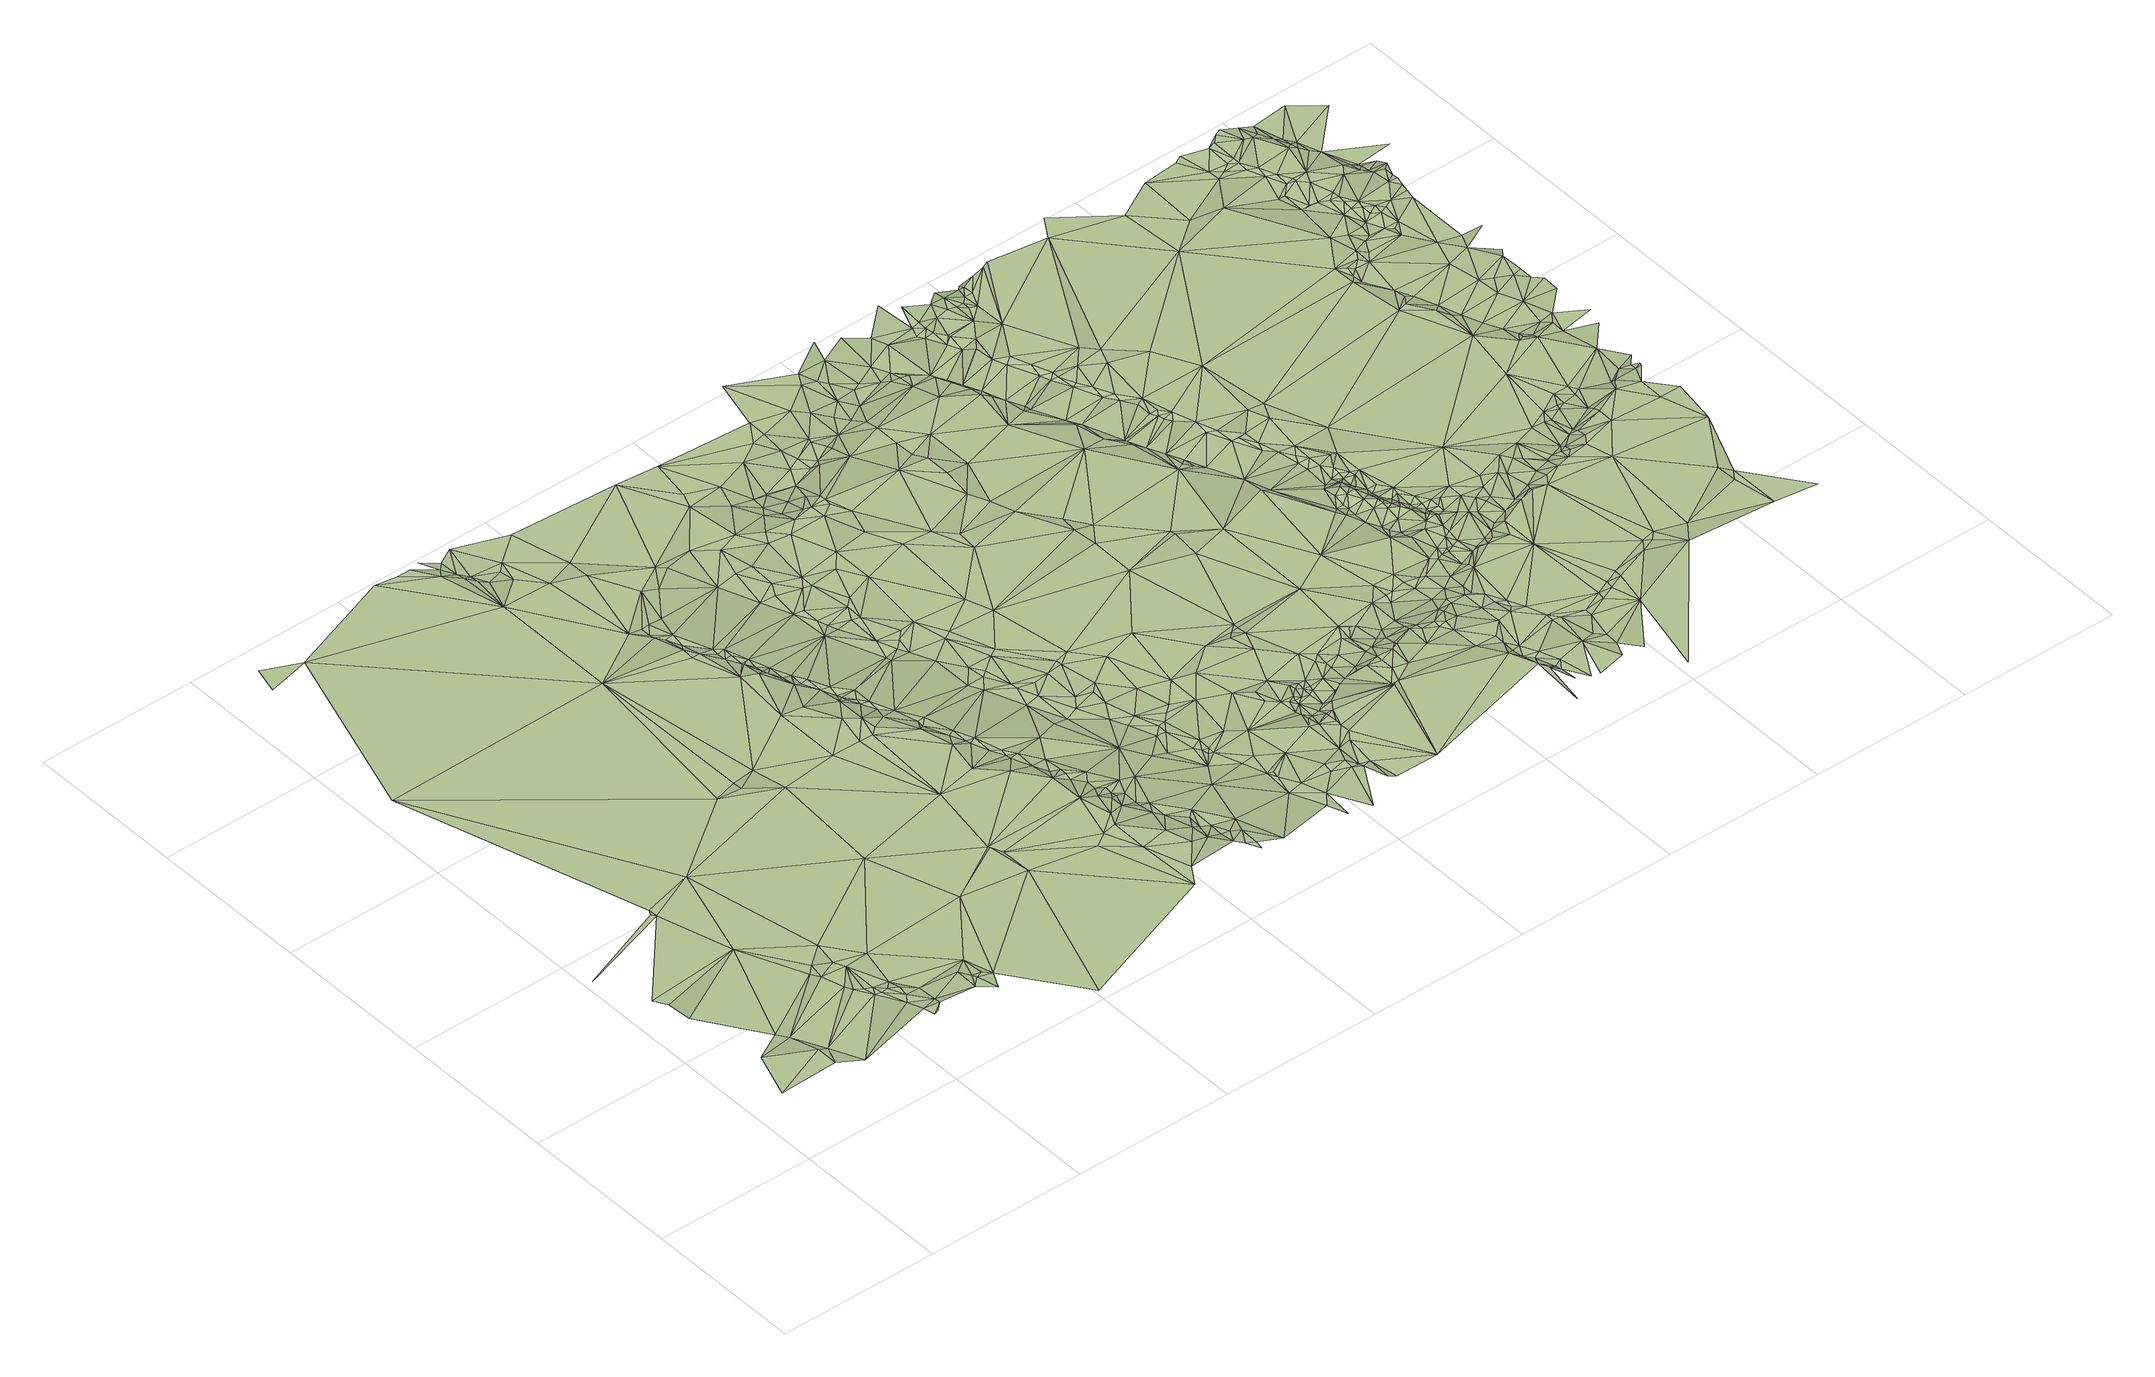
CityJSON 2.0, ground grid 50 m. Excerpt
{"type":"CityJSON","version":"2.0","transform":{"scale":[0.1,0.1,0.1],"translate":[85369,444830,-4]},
"CityObjects":{
"terrain1":{"type":"TINRelief","geometry":[{"type":"CompositeSurface","lod":"1","boundaries":[[[0,1,2]],[[0,2,3]],[[4,5,1]],[[0,4,1]],[[6,0,3]],[[6,4,0]],[[7,6,3]],[[8,9,10]],[[8,11,9]],[[8,10,5]],[[12,5,4]],[[6,13,4]],[[7,14,6]],[[15,16,17]],[[8,17,11]],[[8,5,12]],[[18,12,4]],[[18,4,13]],[[6,19,13]],[[6,14,19]],[[7,20,14]],[[7,21,20]],[[15,17,22]],[[8,12,23]],[[18,23,12]],[[24,19,14]],[[18,13,25]],[[25,13,19]],[[26,17,8]],[[27,24,14]],[[18,28,23]],[[26,22,17]],[[8,23,29]],[[20,30,14]],[[30,27,14]],[[25,19,24]],[[31,22,26]],[[32,27,30]],[[25,24,27]],[[33,30,20]],[[18,25,28]],[[33,32,30]],[[34,21,35]],[[36,20,21]],[[37,27,32]],[[34,35,38]],[[39,32,33]],[[36,33,20]],[[29,23,28]],[[37,25,27]],[[37,32,39]],[[26,8,29]],[[36,21,34]],[[39,33,40]],[[36,40,33]],[[37,39,40]],[[41,28,25]],[[41,25,37]],[[29,28,41]],[[36,34,42]],[[36,43,40]],[[44,37,40]],[[44,41,37]],[[36,42,43]],[[44,40,43]],[[31,26,45]],[[43,42,46]],[[42,47,48]],[[42,48,46]],[[48,49,46]],[[44,43,46]],[[48,47,50]],[[29,41,51]],[[26,29,51]],[[48,50,49]],[[44,46,49]],[[52,53,54]],[[44,49,50]],[[44,55,41]],[[44,50,55]],[[31,56,52]],[[51,41,55]],[[31,45,56]],[[26,57,45]],[[26,51,57]],[[58,59,50]],[[55,50,59]],[[45,60,61]],[[45,57,60]],[[51,55,62]],[[61,60,63]],[[56,45,61]],[[60,57,63]],[[55,59,64]],[[52,56,65]],[[52,65,66]],[[56,61,63]],[[55,64,62]],[[57,51,67]],[[58,68,59]],[[51,62,67]],[[69,63,57]],[[70,64,59]],[[70,62,64]],[[69,57,67]],[[70,59,71]],[[56,63,72]],[[73,63,69]],[[74,75,66]],[[65,74,66]],[[72,63,73]],[[76,62,70]],[[68,71,59]],[[74,77,75]],[[56,78,65]],[[69,67,79]],[[70,71,80]],[[81,67,62]],[[82,77,74]],[[65,83,74]],[[56,72,84]],[[56,85,78]],[[56,84,86]],[[73,69,87]],[[65,88,83]],[[89,82,74]],[[83,89,74]],[[56,86,85]],[[69,79,87]],[[65,90,88]],[[91,79,67]],[[92,93,82]],[[76,70,80]],[[83,94,89]],[[92,82,89]],[[83,88,94]],[[65,95,90]],[[68,96,71]],[[90,94,88]],[[97,73,87]],[[96,80,71]],[[78,98,65]],[[94,99,89]],[[92,89,99]],[[65,98,95]],[[100,94,90]],[[101,96,68]],[[91,67,102]],[[103,81,62]],[[104,72,73]],[[76,103,62]],[[97,105,73]],[[106,79,91]],[[81,107,67]],[[102,67,107]],[[106,87,79]],[[100,90,95]],[[104,73,105]],[[84,72,108]],[[109,99,94]],[[78,85,110]],[[100,109,94]],[[111,80,96]],[[84,108,86]],[[78,110,112]],[[106,91,113]],[[97,87,114]],[[115,85,86]],[[100,95,109]],[[108,72,116]],[[117,86,108]],[[117,115,86]],[[118,110,85]],[[98,109,95]],[[119,96,101]],[[104,120,72]],[[121,80,111]],[[118,85,115]],[[114,87,106]],[[122,113,91]],[[123,112,110]],[[116,72,124]],[[72,120,124]],[[118,115,117]],[[125,117,108]],[[118,123,110]],[[97,126,105]],[[127,106,113]],[[108,116,128]],[[129,111,96]],[[97,114,126]],[[76,80,121]],[[125,108,128]],[[104,105,130]],[[122,91,102]],[[78,131,98]],[[104,132,120]],[[125,118,117]],[[104,130,132]],[[78,112,133]],[[127,113,122]],[[134,116,124]],[[119,129,96]],[[135,130,105]],[[128,116,136]],[[137,120,132]],[[138,114,106]],[[139,124,120]],[[140,123,118]],[[134,136,116]],[[125,128,136]],[[141,132,130]],[[139,120,137]],[[134,124,139]],[[109,142,99]],[[143,106,127]],[[141,130,135]],[[144,102,107]],[[145,135,105]],[[146,107,81]],[[141,137,132]],[[126,147,105]],[[148,121,111]],[[145,105,147]],[[149,119,101]],[[123,133,112]],[[134,139,136]],[[150,109,98]],[[151,114,152]],[[143,138,106]],[[141,139,137]],[[138,152,114]],[[153,126,114]],[[153,114,151]],[[145,141,135]],[[78,133,131]],[[154,76,121]],[[155,144,107]],[[156,147,126]],[[145,147,156]],[[157,111,129]],[[158,122,102]],[[127,122,159]],[[160,155,107]],[[161,151,152]],[[160,107,146]],[[161,152,138]],[[162,126,153]],[[162,156,126]],[[157,148,111]],[[140,133,123]],[[163,143,127]],[[149,101,164]],[[154,121,165]],[[163,127,159]],[[158,166,122]],[[158,102,167]],[[165,121,148]],[[168,81,103]],[[150,98,131]],[[169,161,138]],[[167,102,144]],[[166,159,122]],[[169,138,143]],[[170,153,151]],[[170,151,161]],[[168,146,81]],[[171,103,76]],[[172,129,119]],[[170,162,153]],[[173,76,154]],[[163,169,143]],[[150,142,109]],[[170,161,169]],[[158,174,166]],[[158,167,174]],[[166,175,159]],[[149,172,119]],[[163,159,175]],[[176,144,155]],[[176,167,144]],[[171,76,177]],[[173,177,76]],[[178,168,103]],[[179,157,129]],[[166,174,175]],[[180,155,160]],[[181,165,148]],[[174,167,176]],[[179,129,172]],[[182,154,165]],[[180,176,155]],[[183,148,157]],[[184,146,168]],[[185,103,171]],[[184,160,146]],[[186,178,103]],[[125,187,118]],[[184,180,160]],[[186,103,185]],[[188,173,154]],[[140,189,133]],[[190,148,183]],[[188,154,182]],[[182,165,181]],[[181,148,191]],[[140,118,187]],[[190,191,148]],[[192,168,178]],[[125,136,193]],[[141,194,139]],[[192,184,168]],[[149,195,172]],[[145,194,141]],[[196,183,157]],[[196,157,179]],[[149,164,197]],[[192,178,186]],[[145,156,194]],[[198,136,139]],[[182,181,191]],[[199,185,171]],[[196,190,183]],[[199,171,177]],[[200,179,172]],[[194,156,162]],[[149,201,195]],[[149,197,201]],[[199,186,185]],[[200,172,195]],[[202,177,173]],[[150,131,203]],[[202,173,188]],[[199,192,186]],[[133,203,131]],[[204,176,180]],[[202,188,182]],[[205,169,163]],[[204,180,184]],[[164,206,197]],[[202,182,191]],[[196,179,207]],[[170,208,162]],[[205,170,169]],[[202,199,177]],[[200,207,179]],[[164,209,210]],[[197,206,201]],[[209,211,212]],[[204,184,192]],[[200,195,207]],[[164,210,206]],[[195,201,207]],[[140,187,189]],[[213,191,190]],[[133,189,203]],[[213,190,196]],[[209,212,210]],[[214,163,175]],[[215,175,174]],[[215,174,176]],[[213,202,191]],[[201,206,216]],[[201,216,207]],[[206,210,216]],[[217,210,212]],[[125,193,187]],[[198,139,194]],[[218,192,199]],[[194,162,208]],[[219,203,189]],[[193,136,198]],[[217,216,210]],[[220,196,207]],[[218,199,202]],[[221,176,204]],[[205,208,170]],[[218,204,192]],[[187,219,189]],[[213,196,220]],[[150,222,142]],[[218,202,213]],[[223,205,163]],[[220,207,216]],[[215,214,175]],[[223,163,214]],[[221,215,176]],[[150,203,222]],[[224,203,219]],[[218,225,204]],[[221,204,225]],[[226,216,217]],[[227,218,213]],[[187,224,219]],[[194,208,228]],[[229,198,194]],[[230,231,194]],[[231,229,194]],[[232,208,205]],[[230,194,228]],[[233,187,193]],[[234,193,198]],[[213,220,235]],[[229,236,198]],[[227,213,235]],[[218,237,225]],[[232,228,208]],[[226,220,216]],[[238,232,205]],[[221,225,237]],[[223,238,205]],[[239,193,234]],[[240,231,230]],[[241,214,215]],[[239,233,193]],[[240,230,228]],[[242,198,236]],[[242,234,198]],[[243,229,231]],[[233,244,187]],[[245,215,221]],[[187,244,224]],[[246,228,232]],[[247,223,214]],[[243,236,229]],[[246,232,238]],[[247,214,241]],[[248,221,237]],[[249,237,218]],[[227,250,218]],[[251,241,215]],[[252,226,217]],[[253,240,228]],[[243,231,240]],[[245,251,215]],[[254,203,224]],[[242,239,234]],[[248,245,221]],[[255,228,246]],[[227,235,256]],[[257,233,239]],[[253,228,255]],[[248,237,258]],[[259,247,241]],[[260,238,223]],[[227,256,250]],[[261,242,236]],[[259,241,251]],[[262,249,218]],[[261,236,243]],[[257,244,233]],[[243,240,253]],[[249,258,237]],[[262,218,250]],[[263,246,238]],[[264,235,220]],[[247,260,223]],[[245,265,251]],[[248,265,245]],[[266,257,239]],[[266,239,242]],[[267,220,226]],[[268,256,235]],[[269,247,259]],[[254,222,203]],[[263,255,246]],[[269,259,251]],[[270,243,253]],[[248,258,271]],[[263,238,260]],[[253,255,263]],[[244,272,224]],[[267,264,220]],[[266,242,261]],[[273,250,256]],[[261,243,270]],[[269,260,247]],[[268,273,256]],[[274,268,235]],[[275,258,249]],[[274,235,276]],[[251,265,277]],[[248,277,265]],[[278,276,235]],[[262,279,249]],[[248,271,277]],[[264,278,235]],[[269,251,277]],[[257,280,244]],[[281,262,250]],[[271,258,282]],[[275,249,279]],[[266,280,257]],[[252,283,226]],[[281,250,273]],[[281,279,262]],[[275,282,258]],[[284,267,226]],[[285,274,276]],[[254,224,272]],[[285,276,278]],[[286,268,274]],[[287,263,260]],[[252,288,283]],[[286,273,268]],[[269,289,260]],[[284,226,290]],[[270,253,291]],[[292,266,261]],[[292,261,270]],[[291,253,263]],[[285,286,274]],[[226,283,290]],[[287,260,289]],[[293,281,273]],[[280,272,244]],[[293,279,281]],[[284,294,267]],[[286,293,273]],[[295,278,264]],[[295,264,267]],[[271,282,296]],[[277,271,297]],[[269,277,298]],[[275,296,282]],[[269,298,289]],[[299,285,278]],[[300,279,293]],[[297,271,296]],[[299,286,285]],[[301,275,279]],[[294,302,267]],[[284,302,294]],[[292,270,291]],[[284,290,302]],[[303,279,300]],[[266,304,280]],[[295,267,302]],[[277,297,298]],[[305,290,283]],[[301,296,275]],[[295,306,278]],[[287,307,263]],[[308,266,292]],[[280,309,272]],[[310,222,254]],[[303,301,279]],[[311,287,289]],[[312,293,286]],[[299,278,306]],[[313,289,298]],[[314,254,272]],[[283,315,316]],[[308,304,266]],[[291,263,307]],[[312,300,293]],[[290,317,302]],[[305,317,290]],[[312,286,299]],[[313,298,297]],[[304,309,280]],[[295,302,306]],[[318,272,309]],[[308,292,291]],[[305,283,316]],[[319,222,310]],[[320,297,296]],[[312,303,300]],[[313,311,289]],[[320,296,301]],[[318,314,272]],[[311,307,287]],[[321,310,254]],[[320,313,297]],[[315,322,316]],[[323,301,303]],[[321,254,314]],[[305,324,317]],[[325,309,304]],[[305,316,324]],[[326,302,317]],[[323,303,312]],[[325,318,309]],[[327,299,306]],[[321,319,310]],[[320,301,323]],[[328,306,302]],[[326,317,324]],[[316,329,324]],[[327,312,299]],[[316,322,329]],[[318,330,314]],[[331,308,291]],[[308,332,304]],[[331,291,307]],[[333,321,314]],[[326,324,329]],[[322,334,335]],[[328,302,326]],[[333,314,330]],[[322,335,329]],[[336,318,325]],[[336,330,318]],[[332,325,304]],[[337,335,334]],[[323,312,338]],[[339,313,320]],[[340,327,306]],[[326,329,341]],[[329,335,341]],[[342,336,325]],[[308,343,332]],[[328,344,306]],[[327,338,312]],[[345,330,336]],[[346,333,330]],[[339,320,323]],[[331,343,308]],[[347,340,306]],[[348,319,321]],[[349,342,325]],[[347,306,350]],[[349,325,332]],[[306,344,350]],[[328,326,351]],[[352,307,311]],[[342,345,336]],[[345,346,330]],[[348,321,333]],[[346,353,333]],[[337,354,335]],[[326,341,355]],[[326,356,351]],[[328,351,357]],[[358,327,340]],[[326,355,356]],[[348,333,353]],[[341,335,354]],[[328,357,344]],[[359,342,349]],[[359,345,342]],[[349,332,360]],[[352,331,307]],[[361,332,343]],[[362,323,338]],[[358,340,347]],[[313,363,311]],[[364,357,351]],[[327,365,338]],[[366,353,346]],[[364,344,357]],[[358,365,327]],[[366,346,345]],[[351,356,367]],[[361,360,332]],[[339,323,362]],[[347,350,368]],[[351,367,369]],[[341,354,355]],[[364,351,370]],[[349,360,371]],[[359,349,372]],[[351,369,370]],[[349,371,372]],[[348,373,319]],[[374,350,344]],[[358,347,365]],[[366,345,359]],[[375,343,331]],[[374,344,364]],[[347,368,376]],[[368,350,374]],[[361,371,360]],[[356,377,367]],[[364,370,378]],[[375,361,343]],[[374,364,378]],[[379,368,374]],[[367,377,369]],[[376,368,379]],[[366,359,372]],[[369,377,370]],[[380,348,353]],[[339,363,313]],[[347,376,381]],[[370,377,378]],[[347,381,365]],[[380,353,366]],[[382,379,374]],[[382,376,379]],[[374,378,383]],[[375,331,352]],[[378,377,384]],[[385,376,382]],[[338,365,386]],[[387,382,374]],[[388,319,373]],[[385,381,376]],[[378,384,383]],[[387,374,383]],[[362,338,386]],[[389,385,382]],[[390,365,381]],[[387,389,382]],[[355,391,356]],[[392,366,372]],[[390,381,385]],[[390,385,389]],[[393,365,390]],[[394,387,383]],[[352,311,395]],[[375,352,396]],[[397,348,380]],[[355,354,391]],[[394,389,387]],[[398,372,371]],[[356,391,377]],[[397,373,348]],[[380,366,399]],[[400,383,384]],[[401,371,361]],[[393,390,389]],[[394,402,389]],[[339,362,403]],[[393,389,402]],[[394,383,400]],[[392,399,366]],[[375,401,361]],[[377,391,384]],[[393,404,365]],[[362,386,405]],[[394,406,402]],[[407,400,384]],[[380,399,408]],[[397,380,408]],[[393,402,406]],[[404,386,365]],[[362,405,409]],[[410,311,363]],[[398,392,372]],[[394,400,406]],[[397,411,373]],[[412,375,396]],[[388,373,411]],[[339,403,363]],[[413,408,399]],[[410,395,311]],[[413,399,392]],[[362,409,403]],[[414,396,352]],[[406,400,407]],[[407,384,415]],[[393,406,416]],[[405,386,417]],[[398,371,401]],[[393,416,404]],[[405,417,409]],[[418,397,408]],[[406,407,419]],[[391,354,420]],[[404,417,386]],[[384,391,415]],[[418,411,397]],[[398,413,392]],[[421,408,413]],[[422,409,417]],[[423,416,406]],[[424,406,419]],[[422,403,409]],[[412,401,375]],[[407,415,419]],[[423,406,424]],[[421,418,408]],[[404,416,425]],[[426,388,411]],[[398,427,413]],[[412,396,428]],[[423,425,416]],[[429,421,413]],[[429,413,427]],[[414,428,396]],[[414,352,395]],[[424,419,430]],[[431,419,415]],[[426,411,418]],[[432,430,419]],[[432,419,431]],[[423,424,433]],[[423,433,425]],[[391,420,415]],[[424,430,433]],[[426,434,388]],[[435,417,404]],[[432,431,430]],[[436,427,398]],[[436,418,421]],[[415,420,437]],[[436,421,429]],[[436,429,427]],[[431,415,437]],[[435,404,425]],[[398,401,438]],[[439,401,412]],[[425,433,440]],[[441,420,354]],[[430,431,442]],[[443,422,417]],[[443,403,422]],[[444,426,418]],[[433,430,445]],[[446,363,403]],[[431,437,447]],[[436,444,418]],[[431,447,442]],[[448,437,420]],[[439,449,401]],[[430,442,445]],[[414,395,450]],[[436,398,451]],[[401,449,452]],[[453,412,428]],[[435,425,440]],[[401,452,438]],[[433,445,440]],[[454,395,410]],[[398,438,451]],[[455,447,437]],[[453,439,412]],[[426,456,434]],[[455,442,447]],[[457,410,363]],[[450,395,454]],[[455,437,448]],[[458,445,442]],[[436,459,444]],[[443,417,435]],[[440,445,460]],[[458,442,455]],[[444,456,426]],[[458,460,445]],[[453,449,439]],[[435,440,460]],[[436,461,459]],[[446,403,443]],[[436,451,462]],[[436,462,461]],[[463,455,448]],[[457,454,410]],[[446,464,363]],[[465,458,455]],[[466,460,458]],[[435,460,467]],[[468,452,449]],[[469,448,420]],[[468,438,452]],[[459,470,444]],[[471,441,354]],[[472,434,456]],[[465,455,463]],[[473,467,460]],[[457,363,464]],[[474,458,465]],[[466,473,460]],[[474,466,458]],[[473,435,467]],[[468,451,438]],[[444,470,456]],[[453,468,449]],[[459,461,470]],[[475,463,448]],[[414,476,428]],[[462,477,461]],[[414,450,476]],[[478,465,463]],[[479,466,474]],[[479,473,466]],[[461,477,470]],[[478,474,465]],[[480,456,470]],[[481,435,473]],[[453,428,476]],[[478,463,475]],[[469,475,448]],[[480,472,456]],[[441,469,420]],[[476,450,454]],[[482,479,474]],[[481,443,435]],[[483,480,470]],[[482,474,478]],[[462,451,484]],[[479,481,473]],[[470,477,485]],[[483,470,485]],[[486,478,475]],[[468,487,451]],[[488,479,482]],[[489,464,446]],[[489,446,443]],[[453,490,468]],[[462,484,477]],[[491,482,478]],[[480,492,472]],[[488,481,479]],[[489,457,464]],[[491,478,486]],[[491,488,482]],[[486,475,493]],[[483,492,480]],[[494,483,485]],[[495,475,469]],[[496,454,457]],[[491,486,497]],[[495,493,475]],[[477,498,485]],[[494,492,483]],[[499,443,481]],[[486,493,497]],[[451,487,484]],[[488,500,481]],[[501,472,492]],[[502,503,471]],[[491,504,488]],[[494,485,498]],[[505,489,443]],[[477,506,498]],[[497,493,507]],[[453,476,490]],[[507,493,495]],[[491,497,504]],[[477,484,506]],[[508,469,441]],[[471,509,441]],[[505,443,499]],[[481,500,510]],[[511,495,469]],[[512,441,509]],[[513,503,514]],[[499,481,510]],[[515,509,471]],[[516,471,503]],[[508,441,512]],[[508,511,469]],[[517,497,507]],[[488,518,500]],[[494,519,492]],[[516,515,471]],[[516,503,513]],[[496,476,454]],[[468,520,487]],[[521,507,495]],[[522,512,509]],[[490,520,468]],[[496,457,489]],[[500,523,510]],[[494,498,519]],[[524,509,515]],[[488,504,518]],[[517,504,497]],[[522,508,512]],[[524,522,509]],[[499,510,523]],[[525,516,513]],[[525,515,516]],[[517,507,521]],[[526,525,513]],[[525,524,515]],[[527,495,511]],[[528,498,506]],[[484,529,506]],[[527,521,495]],[[530,523,500]],[[519,531,492]],[[528,519,498]],[[527,511,508]],[[527,508,522]],[[528,506,529]],[[532,499,523]],[[533,529,484]],[[517,534,504]],[[517,521,534]],[[530,500,518]],[[505,499,532]],[[535,484,487]],[[533,528,529]],[[530,536,523]],[[504,537,518]],[[532,523,536]],[[538,533,484]],[[504,534,537]],[[539,525,526]],[[539,524,525]],[[538,528,533]],[[540,489,505]],[[534,521,541]],[[541,521,527]],[[535,538,484]],[[542,535,487]],[[543,522,524]],[[544,527,522]],[[545,490,476]],[[487,520,546]],[[542,487,546]],[[490,547,520]],[[528,548,519]],[[519,549,531]],[[490,550,551]],[[530,518,552]],[[530,553,536]],[[518,537,552]],[[490,551,547]],[[532,536,553]],[[534,554,537]],[[490,555,550]],[[556,538,535]],[[534,541,554]],[[538,548,528]],[[556,535,542]],[[544,541,527]],[[545,557,490]],[[490,557,555]],[[558,544,522]],[[496,489,559]],[[560,539,561]],[[537,554,552]],[[545,476,562]],[[556,542,563]],[[542,546,563]],[[543,524,539]],[[519,548,549]],[[530,564,553]],[[520,565,546]],[[520,547,565]],[[530,552,564]],[[505,532,566]],[[567,562,476]],[[496,567,476]],[[546,565,563]],[[558,522,543]],[[547,551,565]],[[550,568,551]],[[550,569,568]],[[544,570,541]],[[540,559,489]],[[571,554,541]],[[555,569,550]],[[572,552,554]],[[573,532,553]],[[571,541,570]],[[572,554,574]],[[545,562,575]],[[571,574,554]],[[576,570,544]],[[577,564,552]],[[545,575,557]],[[578,540,505]],[[577,552,572]],[[556,579,538]],[[575,555,557]],[[580,562,567]],[[573,553,564]],[[581,575,562]],[[582,576,544]],[[581,562,580]],[[583,567,496]],[[584,539,560]],[[585,570,576]],[[586,496,587]],[[571,570,585]],[[556,563,579]],[[588,496,586]],[[558,582,544]],[[538,589,548]],[[588,583,496]],[[590,543,539]],[[582,585,576]],[[583,580,567]],[[573,566,532]],[[563,565,591]],[[578,505,592]],[[593,505,566]],[[587,496,594]],[[595,590,539]],[[596,595,539]],[[565,551,597]],[[584,596,539]],[[598,586,587]],[[593,592,505]],[[598,588,586]],[[599,551,568]],[[590,558,543]],[[577,600,564]],[[572,574,601]],[[496,559,594]],[[602,549,548]],[[571,601,574]],[[603,568,569]],[[573,564,600]],[[598,587,594]],[[571,585,601]],[[604,569,555]],[[577,572,601]],[[538,605,589]],[[538,579,605]],[[606,555,575]],[[540,607,559]],[[608,548,589]],[[609,558,590]],[[578,607,540]],[[610,590,595]],[[563,611,579]],[[610,595,596]],[[608,602,548]],[[581,612,575]],[[563,591,611]],[[577,613,600]],[[614,581,580]],[[565,597,591]],[[602,615,549]],[[614,580,583]],[[599,597,551]],[[577,601,616]],[[577,616,613]],[[573,617,566]],[[618,583,588]],[[573,600,619]],[[603,599,568]],[[620,582,558]],[[621,607,578]],[[604,603,569]],[[609,590,610]],[[622,588,598]],[[573,619,617]],[[600,613,623]],[[622,598,594]],[[621,578,592]],[[600,623,619]],[[624,566,625]],[[593,566,624]],[[608,589,626]],[[606,604,555]],[[589,605,627]],[[617,628,566]],[[625,566,629]],[[630,594,559]],[[608,626,602]],[[628,629,566]],[[631,592,593]],[[589,627,626]],[[605,579,632]],[[633,585,582]],[[606,575,612]],[[623,613,634]],[[635,596,584]],[[627,605,636]],[[621,592,637]],[[621,638,607]],[[620,558,609]],[[637,592,631]],[[623,639,619]],[[640,559,607]],[[605,632,636]],[[635,584,641]],[[626,642,602]],[[614,643,581]],[[581,643,644]],[[581,644,612]],[[623,634,639]],[[601,645,616]],[[646,614,583]],[[613,616,645]],[[618,646,583]],[[621,637,647]],[[648,591,597]],[[579,611,649]],[[579,649,632]],[[650,593,624]],[[617,619,651]],[[624,625,652]],[[650,631,593]],[[621,647,653]],[[611,591,649]],[[654,602,642]],[[625,629,652]],[[617,651,628]],[[633,601,585]],[[613,645,634]],[[655,597,599]],[[635,610,596]],[[656,626,627]],[[628,651,629]],[[657,607,638]],[[619,639,658]],[[656,627,636]],[[659,609,610]],[[660,618,588]],[[648,597,655]],[[639,634,661]],[[662,599,603]],[[621,653,638]],[[663,637,631]],[[660,588,622]],[[656,642,626]],[[604,664,603]],[[665,647,637]],[[662,655,599]],[[630,622,594]],[[662,603,664]],[[619,658,651]],[[665,653,647]],[[604,666,664]],[[661,634,645]],[[667,645,601]],[[639,661,658]],[[650,624,668]],[[663,631,650]],[[624,652,668]],[[669,607,657]],[[606,670,604]],[[670,666,604]],[[663,665,637]],[[630,559,671]],[[672,636,632]],[[673,638,653]],[[673,653,665]],[[629,674,652]],[[629,651,674]],[[606,612,675]],[[606,675,670]],[[671,559,676]],[[667,601,677]],[[669,640,607]],[[678,654,642]],[[672,632,649]],[[620,609,659]],[[640,676,559]],[[633,582,620]],[[661,679,658]],[[661,645,679]],[[648,680,591]],[[614,681,643]],[[656,678,642]],[[650,668,682]],[[683,662,664]],[[683,664,666]],[[672,656,636]],[[663,650,684]],[[680,649,591]],[[685,665,663]],[[686,673,665]],[[650,682,684]],[[687,651,658]],[[652,688,668]],[[612,689,675]],[[646,690,614]],[[691,638,673]],[[644,643,689]],[[612,644,689]],[[635,659,610]],[[670,683,666]],[[618,690,646]],[[679,645,692]],[[658,679,693]],[[643,681,689]],[[614,690,681]],[[667,692,645]],[[686,665,685]],[[694,657,638]],[[687,674,651]],[[682,668,695]],[[687,658,693]],[[663,684,696]],[[685,663,696]],[[652,674,697]],[[652,697,688]],[[691,673,686]],[[660,690,618]],[[694,638,691]],[[695,668,688]],[[690,689,681]],[[648,655,698]],[[682,699,684]],[[630,700,622]],[[633,677,601]],[[700,660,622]],[[662,698,655]],[[667,677,692]],[[682,695,699]],[[686,685,701]],[[694,702,657]],[[656,703,678]],[[684,704,696]],[[705,630,671]],[[679,692,706]],[[670,675,707]],[[684,699,704]],[[672,703,656]],[[688,697,708]],[[691,686,709]],[[687,710,674]],[[695,688,711]],[[712,700,630]],[[685,696,713]],[[669,657,714]],[[674,715,697]],[[702,714,657]],[[672,649,680]],[[705,671,716]],[[717,620,659]],[[712,630,705]],[[674,718,715]],[[692,677,706]],[[674,710,718]],[[686,701,709]],[[711,688,708]],[[694,691,719]],[[671,676,716]],[[685,713,701]],[[675,689,707]],[[696,704,720]],[[712,705,716]],[[694,719,702]],[[695,721,699]],[[683,698,662]],[[691,709,719]],[[722,676,640]],[[670,707,683]],[[697,723,708]],[[696,720,713]],[[687,724,710]],[[699,721,704]],[[695,711,721]],[[635,717,659]],[[679,725,693]],[[669,726,640]],[[697,715,723]],[[687,693,727]],[[677,728,706]],[[648,698,680]],[[718,710,724]],[[711,708,729]],[[702,719,730]],[[722,640,726]],[[731,703,672]],[[669,714,726]],[[718,732,715]],[[701,733,709]],[[734,678,703]],[[735,620,717]],[[702,736,714]],[[708,723,729]],[[737,716,676]],[[702,730,736]],[[701,713,733]],[[709,733,719]],[[718,724,732]],[[722,737,676]],[[704,738,720]],[[679,706,725]],[[715,739,723]],[[720,740,713]],[[687,727,724]],[[677,741,728]],[[704,721,738]],[[742,660,700]],[[743,721,711]],[[731,734,703]],[[633,620,735]],[[715,732,739]],[[744,731,672]],[[719,745,730]],[[743,711,729]],[[722,726,737]],[[706,728,746]],[[719,733,745]],[[730,745,736]],[[747,678,734]],[[748,729,723]],[[720,738,740]],[[742,700,712]],[[748,723,739]],[[672,680,749]],[[724,750,732]],[[726,714,751]],[[714,736,751]],[[633,741,677]],[[743,738,721]],[[752,733,713]],[[752,713,740]],[[744,672,749]],[[693,725,727]],[[731,753,734]],[[743,729,754]],[[755,712,716]],[[744,753,731]],[[748,754,729]],[[739,732,756]],[[635,757,717]],[[728,741,746]],[[752,745,733]],[[724,727,750]],[[737,726,751]],[[732,750,756]],[[743,754,738]],[[735,717,757]],[[748,739,758]],[[752,740,738]],[[706,746,725]],[[759,690,660]],[[759,689,690]],[[760,736,745]],[[739,756,758]],[[755,716,737]],[[707,761,683]],[[748,758,754]],[[744,749,753]],[[683,761,698]],[[753,762,734]],[[760,751,736]],[[633,735,763]],[[760,745,752]],[[764,756,750]],[[753,749,762]],[[760,737,751]],[[765,766,635]],[[747,734,767]],[[735,757,763]],[[764,758,756]],[[768,707,689]],[[746,741,769]],[[633,769,741]],[[762,767,734]],[[746,770,725]],[[742,712,755]],[[750,727,771]],[[746,772,770]],[[746,769,772]],[[738,754,773]],[[749,774,762]],[[773,754,758]],[[764,750,771]],[[727,725,771]],[[759,660,742]],[[773,758,764]],[[760,775,737]],[[776,762,774]],[[776,767,762]],[[635,777,757]],[[680,778,749]],[[725,770,779]],[[755,737,775]],[[768,761,707]],[[770,772,780]],[[772,769,780]],[[776,781,767]],[[759,768,689]],[[725,779,771]],[[773,764,771]],[[633,782,769]],[[783,742,755]],[[777,763,757]],[[784,752,738]],[[776,774,785]],[[749,778,774]],[[633,763,786]],[[787,779,770]],[[776,785,781]],[[787,770,780]],[[784,760,752]],[[783,755,775]],[[759,742,783]],[[771,779,788]],[[773,771,788]],[[769,782,780]],[[784,738,773]],[[787,789,779]],[[787,780,789]],[[774,778,785]],[[680,790,778]],[[779,789,788]],[[633,791,782]],[[680,698,792]],[[784,775,760]],[[780,793,789]],[[786,763,777]],[[635,766,777]],[[794,773,788]],[[780,782,793]],[[698,761,792]],[[633,786,795]],[[633,795,791]],[[784,773,794]],[[789,796,788]],[[789,793,796]],[[797,793,782]],[[794,788,796]],[[680,792,790]],[[798,786,777]],[[797,782,791]],[[799,793,797]],[[800,796,793]],[[799,800,793]],[[766,798,777]],[[801,786,798]],[[795,797,791]],[[794,796,802]],[[784,794,802]],[[795,786,801]],[[799,797,795]],[[768,803,761]],[[766,801,798]],[[802,796,800]],[[804,800,799]],[[805,799,795]],[[759,803,768]],[[805,804,799]],[[806,802,800]],[[804,806,800]],[[807,801,766]],[[784,802,808]],[[783,775,809]],[[810,805,795]],[[804,811,806]],[[810,804,805]],[[806,808,802]],[[759,783,812]],[[803,792,761]],[[813,795,801]],[[814,811,804]],[[806,811,808]],[[814,804,810]],[[784,808,815]],[[784,816,775]],[[814,817,811]],[[808,811,817]],[[813,801,807]],[[813,810,795]],[[814,810,818]],[[814,819,817]],[[808,817,819]],[[814,818,819]],[[807,766,820]],[[819,818,821]],[[822,808,819]],[[813,818,810]],[[818,823,821]],[[822,819,821]],[[815,808,822]],[[821,823,824]],[[822,821,824]],[[784,815,825]],[[818,826,823]],[[823,826,824]],[[813,826,818]],[[822,824,827]],[[828,815,822]],[[813,807,829]],[[824,826,830]],[[759,831,803]],[[828,822,827]],[[832,833,792]],[[824,830,827]],[[834,815,828]],[[807,820,835]],[[809,775,816]],[[783,809,812]],[[828,827,836]],[[829,807,835]],[[827,830,837]],[[832,792,803]],[[827,837,838]],[[836,827,838]],[[834,828,836]],[[784,825,816]],[[813,839,826]],[[826,839,830]],[[825,815,834]],[[759,812,831]],[[840,836,838]],[[834,836,840]],[[830,839,837]],[[837,841,838]],[[834,840,842]],[[834,842,843]],[[840,838,844]],[[837,839,841]],[[845,835,820]],[[846,842,840]],[[825,834,843]],[[838,841,847]],[[838,847,844]],[[829,835,845]],[[843,842,846]],[[846,840,844]],[[832,803,848]],[[813,829,849]],[[813,849,839]],[[850,845,820]],[[851,843,846]],[[851,846,844]],[[825,843,852]],[[852,843,851]],[[853,841,839]],[[854,851,844]],[[853,847,841]],[[849,829,845]],[[853,844,847]],[[854,852,851]],[[803,855,848]],[[832,848,856]],[[854,844,853]],[[825,857,816]],[[825,852,858]],[[859,853,839]],[[809,816,860]],[[803,831,861]],[[809,860,862]],[[863,809,862]],[[864,812,809]],[[849,859,839]],[[803,861,855]],[[825,858,857]],[[854,853,865]],[[864,809,863]],[[866,860,816]],[[831,812,867]],[[812,868,867]],[[869,852,854]],[[864,868,812]],[[870,866,816]],[[862,860,871]],[[863,862,872]],[[831,867,873]],[[870,816,874]],[[875,816,857]],[[862,871,872]],[[876,867,868]],[[866,871,860]],[[875,874,816]],[[865,853,877]],[[864,863,872]],[[876,873,867]],[[870,871,866]],[[877,853,878]],[[831,873,879]],[[880,865,877]],[[869,854,865]],[[878,853,859]],[[864,881,868]],[[869,858,852]],[[882,856,848]],[[876,868,881]],[[876,879,873]],[[883,875,857]],[[883,857,884]],[[884,857,858]],[[882,848,855]],[[880,885,865]],[[880,877,885]],[[831,879,886]],[[883,884,887]],[[888,859,849]],[[884,858,887]],[[876,881,879]],[[877,878,889]],[[831,886,861]],[[878,859,888]],[[877,889,885]],[[869,865,885]],[[883,890,875]],[[870,874,891]],[[870,892,871]],[[864,872,893]],[[879,881,886]],[[883,887,890]],[[875,894,874]],[[893,872,871]],[[858,895,887]],[[896,889,878]],[[885,889,897]],[[881,898,886]],[[869,899,858]],[[864,893,881]],[[900,901,856]],[[861,902,855]],[[882,900,856]],[[858,899,895]],[[889,903,897]],[[887,895,890]],[[886,904,861]],[[896,903,889]],[[905,885,897]],[[875,890,894]],[[905,869,885]],[[886,898,906]],[[907,855,902]],[[891,874,894]],[[870,891,892]],[[886,906,904]],[[882,855,908]],[[893,871,892]],[[907,908,855]],[[909,898,881]],[[899,910,895]],[[890,895,910]],[[869,911,899]],[[861,904,912]],[[900,913,901]],[[906,914,904]],[[861,912,902]],[[915,900,882]],[[894,890,910]],[[909,906,898]],[[914,916,904]],[[907,902,917]],[[915,882,918]],[[915,919,900]],[[893,920,881]],[[916,912,904]],[[900,921,913]],[[922,910,899]],[[923,917,902]],[[906,924,914]],[[882,908,918]],[[909,881,920]],[[925,923,902]],[[926,892,891]],[[907,917,927]],[[919,921,900]],[[914,928,916]],[[925,902,912]],[[915,929,919]],[[930,891,894]],[[915,918,929]],[[907,927,908]],[[909,924,906]],[[931,894,910]],[[928,912,916]],[[914,924,928]],[[932,917,923]],[[930,926,891]],[[933,919,929]],[[933,921,919]],[[918,908,934]],[[935,925,912]],[[932,927,917]],[[929,918,934]],[[936,912,928]],[[925,937,923]],[[938,893,892]],[[939,908,927]],[[939,934,908]],[[940,935,912]],[[940,912,936]],[[932,923,937]],[[933,941,921]],[[930,894,942]],[[943,939,927]],[[924,944,928]],[[935,945,925]],[[946,892,926]],[[909,947,924]],[[936,928,948]],[[943,927,932]],[[928,949,948]],[[931,950,894]],[[928,944,949]],[[942,894,950]],[[925,945,937]],[[951,935,940]],[[938,920,893]],[[951,945,935]],[[924,947,952]],[[940,936,953]],[[936,948,953]],[[933,929,954]],[[909,952,947]],[[941,955,921]],[[924,952,944]],[[951,940,953]],[[909,920,952]],[[938,892,946]],[[930,946,926]],[[949,956,948]],[[943,957,939]],[[949,944,956]],[[943,932,957]],[[929,934,958]],[[933,954,941]],[[948,956,953]],[[932,937,957]],[[930,942,959]],[[939,960,934]],[[952,961,944]],[[961,956,944]],[[930,959,946]],[[941,954,955]],[[951,962,945]],[[953,956,963]],[[951,953,962]],[[964,920,938]],[[962,937,945]],[[929,958,954]],[[939,957,960]],[[952,963,961]],[[961,963,956]],[[962,957,937]],[[965,955,954]],[[938,946,966]],[[934,960,958]],[[952,920,967]],[[964,967,920]],[[953,963,968]],[[965,954,969]],[[952,967,963]],[[958,969,954]],[[970,964,938]],[[962,953,971]],[[962,972,957]],[[957,973,960]],[[958,974,969]],[[953,968,971]],[[957,975,973]],[[960,976,958]],[[976,974,958]],[[957,972,977]],[[957,977,975]],[[963,967,978]],[[963,979,968]],[[960,980,976]],[[981,969,974]],[[960,973,980]],[[963,978,979]],[[982,972,962]],[[976,981,974]],[[982,962,971]],[[976,980,983]],[[976,983,981]],[[973,984,980]],[[973,975,984]],[[982,985,972]],[[980,984,983]],[[972,985,977]],[[968,979,986]],[[975,977,984]],[[982,971,987]],[[988,968,986]],[[968,989,971]],[[982,990,985]],[[982,987,990]],[[988,989,968]],[[977,985,991]],[[985,990,991]],[[971,992,987]],[[971,989,992]],[[988,992,989]],[[993,990,987]],[[993,991,990]],[[983,994,981]],[[983,984,994]],[[993,987,992]],[[995,977,991]],[[996,984,977]],[[996,994,984]]]}]}
},
"vertices":[
[276,290,43],[142,360,43],[95,220,38],[275,220,44],[254,380,36],[231,410,39],[299,280,39],[343,180,42],[365,740,42],[97,680,38],[98,600,44],[74,720,39],[456,540,37],[489,440,42],[535,370,36],[286,980,47],[6,880,38],[299,970,43],[470,510,41],[503,420,38],[575,290,40],[592,240,43],[298,1000,43],[479,560,42],[523,400,42],[545,500,43],[457,1040,45],[545,390,43],[526,530,47],[542,610,44],[549,360,42],[73,1770,41],[569,360,45],[590,310,46],[637,230,46],[603,210,38],[637,250,43],[591,380,43],[614,210,42],[592,340,51],[635,310,43],[617,500,47],[750,220,45],[748,290,50],[793,320,46],[722,1230,42],[771,260,45],[793,180,45],[772,240,51],[794,250,50],[819,230,46],[859,800,45],[255,2340,41],[140,2390,42],[120,2310,41],[948,520,47],[793,1780,40],[885,1150,45],[984,0,46],[1155,490,43],[795,1220,45],[795,1250,42],[1136,630,43],[868,1260,41],[1136,620,48],[795,2180,41],[592,2460,43],[1176,870,45],[1451,170,42],[1063,1170,45],[1154,590,43],[1358,450,42],[1085,1570,40],[1064,1380,44],[749,2380,40],[661,2450,41],[1448,630,40],[704,2450,40],[975,1890,38],[1154,1170,42],[1402,480,42],[1380,830,39],[772,2410,30],[795,2340,34],[1040,1710,39],[1020,1840,33],[1043,1750,38],[1178,1270,42],[816,2310,32],[794,2370,29],[838,2290,29],[1198,1170,41],[793,2430,28],[748,2470,27],[815,2340,28],[885,2250,39],[1445,370,43],[1131,1370,42],[950,2180,36],[838,2450,37],[884,2300,34],[1490,230,43],[1334,1010,38],[1448,740,37],[1130,1550,40],[1176,1460,37],[1220,1240,41],[1310,900,41],[1065,1710,38],[905,2320,40],[1020,1860,28],[1448,490,41],[1019,1890,30],[1222,1190,41],[1221,1330,38],[1041,1820,27],[1110,1660,28],[1064,1780,22],[1065,1820,31],[1558,310,40],[1132,1610,31],[1469,530,41],[1311,1110,38],[1043,1890,33],[1132,1620,27],[1109,1710,30],[1222,1410,25],[1268,1210,37],[1110,1690,25],[1536,390,40],[1154,1540,34],[1042,2140,39],[1153,1560,29],[1110,2000,39],[1130,1660,30],[1179,1510,25],[1132,1690,30],[1153,1590,24],[1266,1300,24],[1154,1620,29],[1086,1890,30],[1177,1560,27],[997,2390,39],[1289,1260,20],[1380,990,29],[1199,1500,28],[1423,880,27],[1200,1460,25],[1514,540,37],[1605,300,37],[1043,2210,36],[1244,1350,26],[1244,1330,31],[1244,1370,20],[1491,610,37],[1400,940,27],[1220,1460,29],[1559,470,34],[1357,1050,30],[1334,1150,25],[1423,900,23],[1268,1320,26],[1246,1400,28],[1313,1220,29],[1649,250,31],[1513,580,37],[1335,1130,22],[1379,1010,25],[1446,820,27],[1288,1290,28],[1289,1350,28],[1491,720,21],[1603,360,33],[1515,650,24],[1378,1060,30],[1356,1150,28],[1402,1000,29],[1514,680,27],[1470,780,22],[1582,450,27],[1424,920,28],[1537,590,26],[1537,610,22],[1558,520,27],[1447,880,30],[1492,740,29],[1492,760,29],[1293,1910,11],[1536,630,28],[1153,1980,36],[1562,540,22],[1558,580,29],[1490,820,25],[1337,1790,12],[1379,1580,13],[1626,360,21],[1583,510,28],[1648,300,23],[1375,1700,10],[1537,710,29],[1627,400,26],[1649,340,26],[1581,630,29],[1199,2050,39],[1538,900,23],[1446,1390,16],[1671,290,28],[1649,420,28],[1445,1410,12],[1673,230,24],[1695,270,30],[1695,190,22],[1693,210,29],[1626,620,24],[1537,1190,12],[1558,1150,11],[1715,320,24],[1761,180,25],[1672,740,18],[1223,2030,37],[1760,470,20],[1603,1030,11],[1333,2370,39],[1538,1320,11],[1314,2050,33],[1604,920,19],[1895,320,15],[1716,660,18],[1470,1480,11],[1405,1640,12],[1423,1580,11],[1415,1610,10],[1492,1420,11],[1355,1910,24],[1379,1780,19],[1805,540,14],[1401,1690,17],[1648,920,12],[1506,1390,12],[1401,1820,25],[1470,1580,18],[1590,1190,11],[1447,1750,27],[1492,1620,25],[1379,2000,34],[1628,1100,12],[1515,1440,17],[1581,1240,16],[1651,1040,12],[1732,850,11],[1783,720,11],[1625,1120,15],[1940,220,13],[1491,1570,22],[1425,2180,38],[1536,1460,24],[1761,650,11],[1401,1900,30],[1693,940,11],[1605,1200,17],[1603,1360,26],[1470,1740,31],[1754,800,11],[1580,1460,30],[1881,490,13],[1673,1080,19],[1469,1780,33],[1906,420,11],[1823,620,11],[1648,1230,25],[1514,1640,31],[1717,970,18],[1446,2020,35],[1806,710,19],[1836,600,13],[1760,900,20],[1841,580,10],[1716,1080,26],[1851,570,15],[1783,810,20],[1490,1940,34],[1808,740,19],[1761,950,24],[1972,260,12],[1918,390,12],[1851,590,16],[1852,630,18],[1626,1370,31],[1964,160,11],[1671,1240,30],[1947,330,14],[1604,1670,33],[1559,1750,33],[1828,740,21],[1918,410,16],[1918,490,19],[1783,970,29],[1762,1080,32],[1761,1100,32],[1919,610,25],[1850,760,26],[1851,880,31],[1985,440,24],[1874,780,30],[1558,1930,34],[2030,310,21],[1966,570,28],[1739,1440,33],[1603,1800,34],[1513,1980,35],[1445,2230,37],[1767,1360,32],[1942,750,28],[1806,1110,32],[1515,2120,32],[2031,140,16],[2076,280,32],[2033,340,26],[1559,2040,27],[1468,2360,35],[1874,1030,31],[1537,2190,38],[2100,260,35],[1941,850,31],[2077,310,35],[1605,1970,33],[2100,360,30],[2032,710,28],[2100,480,27],[2100,280,29],[1581,2070,21],[1762,1720,28],[1671,1930,35],[1583,2110,23],[2123,190,34],[2130,270,28],[1603,2020,22],[2145,180,28],[2008,830,32],[1985,1060,31],[2075,630,29],[2145,370,28],[1650,1990,31],[1716,1820,29],[2122,540,17],[1649,2050,18],[1627,2110,12],[2104,600,29],[1649,2230,36],[1670,1980,34],[2121,560,11],[2123,470,29],[1895,1590,28],[1626,2110,16],[2281,180,27],[2166,400,29],[2165,430,28],[2123,510,21],[2076,670,33],[1693,2030,25],[1715,1960,34],[1740,1900,34],[2100,900,28],[2143,1260,28],[2144,520,13],[2131,690,28],[1709,2090,13],[2167,450,28],[2124,590,26],[2166,480,28],[2166,490,28],[1717,1980,34],[1716,2000,34],[1716,2270,38],[2148,580,12],[1850,1710,28],[2146,600,26],[2188,490,28],[2166,520,18],[2144,590,20],[1740,2150,14],[2166,640,27],[2165,590,19],[2195,540,12],[2210,520,28],[2170,620,27],[2188,810,29],[2193,590,11],[1763,2340,37],[2189,610,22],[2188,630,28],[2370,460,36],[1805,2110,19],[2211,630,26],[2212,600,11],[2134,1470,34],[1896,1650,34],[1761,2210,27],[1883,2080,26],[1785,2120,12],[2255,560,11],[1941,1950,33],[2212,610,17],[2212,920,27],[2264,720,28],[2168,880,31],[2263,620,11],[2280,570,16],[1783,2170,14],[2188,900,26],[2145,1400,28],[1762,2280,37],[2014,1760,35],[1818,2130,13],[2068,1630,29],[2370,470,30],[2279,670,27],[2211,870,32],[1853,2210,17],[2303,580,14],[2393,470,30],[1853,2200,13],[2210,900,30],[2300,650,21],[2308,640,11],[2303,690,27],[1875,2310,35],[1875,2140,19],[2041,1700,33],[1875,2160,13],[2356,600,13],[2370,570,29],[2345,580,19],[2348,660,18],[1805,2500,34],[2416,740,26],[1928,2180,10],[2415,520,28],[2008,2040,29],[2030,1860,32],[2393,700,26],[2684,370,31],[2413,580,29],[2436,920,26],[1918,2280,25],[2417,630,12],[2319,1200,29],[2414,560,28],[2461,510,27],[2030,1940,32],[2144,1530,28],[2010,2120,28],[2011,1980,28],[2099,1860,27],[2190,1460,28],[2458,570,37],[1963,2370,38],[2324,1310,30],[2437,630,16],[1963,2240,12],[2414,690,18],[1990,2200,13],[2009,2160,23],[2480,580,37],[2324,1290,34],[2480,590,34],[2470,650,12],[2437,720,26],[2098,2010,29],[2639,450,26],[2009,2280,16],[2717,290,28],[1986,2410,37],[2458,720,18],[2484,630,22],[2548,540,26],[2368,1710,28],[2044,2230,13],[2549,610,31],[2504,670,11],[2009,2360,31],[2548,760,21],[2549,630,25],[2030,2340,26],[2190,2190,26],[2075,2290,11],[2573,590,32],[2212,2110,30],[2548,670,18],[2437,1230,29],[2279,1910,27],[2572,610,31],[2076,2410,34],[2616,570,27],[2099,2300,13],[2640,540,23],[2504,1490,26],[2616,590,32],[2148,2270,11],[2594,810,24],[2593,740,11],[2099,2480,36],[2706,120,25],[2728,260,30],[2663,630,21],[2566,990,26],[2165,2250,18],[2638,570,32],[2707,420,21],[2706,340,25],[2595,760,22],[2706,450,25],[2705,380,20],[2752,240,23],[2750,180,32],[2730,320,20],[2751,260,19],[2664,610,28],[2683,680,11],[2165,2330,15],[2303,2050,27],[2683,580,21],[2728,380,24],[2616,760,24],[2751,330,25],[2775,270,24],[2795,170,22],[2751,490,26],[2188,2280,15],[2189,2240,23],[2676,740,14],[2165,2450,35],[2661,810,24],[2212,2230,26],[2707,630,19],[2258,2180,25],[2663,770,23],[2706,650,20],[2258,2200,19],[2865,290,24],[2616,1290,25],[2752,560,23],[2279,2140,24],[2864,410,19],[2798,500,25],[2416,1800,24],[2302,2090,21],[2324,2030,22],[2258,2370,13],[2234,2410,22],[2347,1930,26],[2345,2000,17],[2733,690,15],[2707,760,21],[2753,630,21],[2415,1840,15],[2279,2160,19],[2416,1820,19],[2863,430,24],[2617,1360,15],[2909,180,24],[2820,160,25],[2435,1710,25],[2301,2120,15],[2730,760,15],[2323,2070,15],[2751,930,24],[2481,1650,21],[2370,1950,15],[2371,1930,18],[2796,560,20],[2795,600,22],[2773,660,20],[2775,800,23],[2775,630,16],[2436,1800,15],[2818,520,19],[2778,720,12],[2708,1100,22],[2391,2230,14],[2481,1670,18],[2481,1680,15],[2842,490,25],[2503,1620,16],[2933,230,19],[2820,540,24],[2526,1500,26],[2549,1480,21],[2527,1570,15],[2349,2330,11],[2885,400,24],[2425,2150,15],[2728,1080,16],[2752,1030,9],[2573,1460,15],[2909,300,19],[2931,270,23],[2441,2110,15],[2548,1520,15],[2477,2020,15],[2797,790,17],[2842,700,21],[2348,2380,14],[2489,1990,13],[2516,1930,15],[2374,2270,15],[2549,1850,14],[2639,1280,19],[2338,2350,10],[2953,380,24],[2954,360,20],[2414,2200,25],[2572,1810,17],[2835,740,11],[2610,1700,14],[2324,2490,32],[2841,720,19],[2797,900,19],[2627,1660,15],[2818,820,21],[3022,410,24],[2730,1120,9],[2664,1570,14],[2819,800,14],[2773,990,9],[2773,960,16],[2368,2350,22],[2368,2320,26],[2796,920,12],[2796,940,10],[2692,1500,15],[2751,1070,9],[2392,2280,27],[3020,670,24],[2841,800,11],[3088,320,24],[2392,2290,24],[2753,1100,9],[2752,1200,13],[2842,810,15],[2766,1320,15],[2975,170,23],[2370,2380,22],[2599,1720,14],[2593,1760,23],[2889,760,12],[2615,1680,14],[2752,1120,10],[2459,2120,27],[2436,2230,27],[2797,1050,20],[2843,900,22],[2819,980,17],[2750,1150,22],[2370,2450,30],[2481,2060,26],[2414,2360,26],[2766,1210,11],[2864,840,23],[3021,390,20],[2662,1610,25],[2863,810,11],[2504,2000,25],[2796,1090,27],[2505,1980,23],[2774,1130,29],[2526,1930,23],[2908,760,17],[2819,1020,29],[2774,1290,10],[2549,1890,24],[2728,1420,15],[2481,2290,25],[2773,1160,36],[2865,920,24],[2571,1830,26],[2750,1380,23],[2931,750,22],[2435,2410,28],[2887,820,11],[2527,2230,29],[2615,1710,25],[2819,1040,33],[2571,1980,24],[2818,1060,35],[2798,1130,33],[2797,1150,28],[2887,880,23],[2842,1000,35],[2616,1770,26],[2639,1680,26],[2796,1180,24],[2908,770,11],[2885,850,23],[2796,1190,19],[2841,1030,26],[2820,1100,22],[2864,980,25],[2618,2030,29],[2841,1060,18],[2684,1550,23],[2819,1150,18],[2796,1220,9],[2458,2370,26],[2840,1080,16],[2707,1490,23],[2946,780,12],[2639,1940,23],[2863,990,23],[2819,1170,9],[2895,920,30],[2866,1030,17],[2729,1490,27],[2842,1130,8],[2797,1270,23],[2885,950,19],[2731,1440,26],[3066,410,20],[2885,930,30],[2818,1200,13],[2842,1110,8],[2866,1060,8],[2774,1340,24],[2888,990,11],[2908,920,23],[2975,880,23],[2796,1310,24],[2953,900,20],[2954,760,21],[2887,1010,8],[2820,1220,18],[2482,2360,27],[2908,960,9],[2842,1180,24],[2480,2410,26],[3068,430,24],[2819,1240,24],[2797,1370,25],[2887,1080,22],[2908,970,9],[2863,1120,20],[2998,740,23],[2797,1560,24],[2885,1060,16],[2505,2340,25],[2841,1200,23],[2976,790,16],[2483,2450,16],[2909,990,15],[2527,2330,26],[2933,930,15],[2842,1280,29],[2864,1190,24],[2504,2360,27],[2908,1020,21],[2820,1500,24],[2932,950,20],[3113,430,20],[2931,980,23],[2818,1770,27],[2864,1280,22],[2660,1990,25],[2526,2380,25],[3112,450,24],[2954,970,23],[3023,50,23],[3335,420,27],[2539,2420,15],[2750,1900,28],[3023,790,23],[2998,870,15],[2999,940,26],[3003,810,13],[3000,990,25],[2550,2380,25],[2908,1370,27],[2549,2410,24],[3225,470,20],[2639,2440,24],[3024,910,24],[3057,830,13],[2549,2430,15],[3112,830,22],[2842,1550,28],[3089,1120,24],[2595,2430,24],[3247,500,23],[3044,890,15],[3067,930,24],[3066,900,12],[2661,2450,25],[3157,840,24],[2842,2420,27],[3106,850,11],[3088,970,25],[3201,830,25],[3135,950,23],[3157,850,21],[3271,490,20],[3168,870,14],[3155,940,16],[3290,510,23],[3179,1000,27],[3066,2160,28],[3221,900,13],[3224,860,25],[3201,970,23],[3380,480,23],[3247,1010,24],[3352,1610,28],[3269,870,25],[3225,960,16],[3338,1780,22],[3404,810,22],[3268,910,16],[3315,1030,24],[3434,1410,28],[3274,920,11],[3313,880,24],[3293,920,16],[3608,400,23],[3315,910,22],[3336,940,11],[3336,900,25],[3336,920,21],[3405,1240,24],[3382,890,24],[3384,960,11],[3358,1030,22],[3585,600,23],[3404,920,24],[3335,1850,24],[3052,2360,29],[2887,2490,26],[3381,1060,24],[3584,530,27],[3382,1030,16],[3403,950,21],[3403,970,10],[3493,920,24],[3425,1050,16],[3495,970,23],[3427,1060,21],[3448,1100,23],[3489,1010,11],[3606,560,27],[3449,1060,17],[3494,990,20],[3171,2240,24],[3696,770,24],[3740,380,25],[3496,1070,15],[3495,1100,23],[3583,1010,24],[3517,1080,15],[3269,2220,27],[3179,2430,25],[3516,1320,25],[3562,1300,25],[3652,910,24],[3428,1550,26],[3403,1950,27],[3382,1620,28],[3404,1650,21],[3403,1690,17],[3601,1050,11],[3448,1510,24],[3358,1800,17],[3359,1770,17],[3652,1170,22],[3471,1500,19],[3451,1570,18],[3426,1640,17],[3360,1830,26],[3493,1440,20],[3518,1390,18],[3380,1820,19],[3607,1040,22],[3653,990,25],[3404,1840,24],[3607,1050,15],[3427,1820,16],[3336,2320,24],[3540,1350,16],[3538,1330,20],[3652,1080,10],[3425,1870,23],[3562,1320,19],[3718,910,25],[3676,1040,25],[3612,1350,17],[3602,1510,16],[3597,1580,18],[3582,1680,16],[3630,1440,18],[3629,1320,25],[3695,1040,24],[3675,1060,24],[3450,1850,17],[3630,1280,22],[3335,2360,23],[3292,2440,24],[3425,2090,20],[3698,1050,24],[3448,1930,26],[3711,1100,12],[3472,1890,18],[3405,2160,20],[3426,2240,36],[3560,1850,17],[3653,1350,24],[3718,1240,26],[3493,2000,24],[3314,2450,28],[3493,1900,18],[3361,2330,28],[3495,1930,28],[3426,2160,21],[3404,2290,38],[3383,2340,36],[3607,1760,24],[3380,2410,46],[3741,1300,21],[3450,2090,21],[3538,1890,24],[3470,2080,27],[3630,1560,21],[3449,2180,36],[3516,1940,24],[3404,2320,42],[3673,1530,27],[3719,1410,34],[3471,2170,42],[3403,2340,45],[3428,2270,44],[3494,2060,33],[3517,2000,33],[3495,2140,42],[3650,1690,28],[3448,2220,43],[3516,2030,38],[3404,2420,45],[3698,1490,32],[3470,2180,43],[3560,1930,41],[3515,2070,43],[3695,1600,34],[3563,1880,17],[3538,1980,39],[3539,1950,36],[3718,1460,37],[3516,2050,41],[3583,1890,24],[3540,2000,44],[3471,2380,46],[3427,2440,46],[3562,1960,45],[3515,2180,42],[3495,2370,46],[3697,1530,34],[3540,2280,44],[3585,1940,40],[3583,2110,42],[3608,1950,44],[3674,1740,25],[3448,2450,46],[3718,1630,24],[3675,1940,23],[3652,2010,45],[3494,2430,41],[3743,1740,21],[3651,2070,38],[3606,2140,42],[3562,2270,39],[3516,2380,40],[3583,2250,32],[3539,2340,37],[3608,2230,27],[3673,1960,35],[3673,1980,42],[3561,2300,34],[3538,2420,29],[3629,2100,38],[3561,2330,30],[3583,2300,27],[3629,2140,31],[3675,2000,50],[3651,2090,31],[3674,2020,49],[3674,2050,49],[3651,2120,27],[3650,2130,26],[3695,2070,46],[3695,2110,26],[3652,2430,29],[3764,2140,27],[3742,2360,28]
]}
